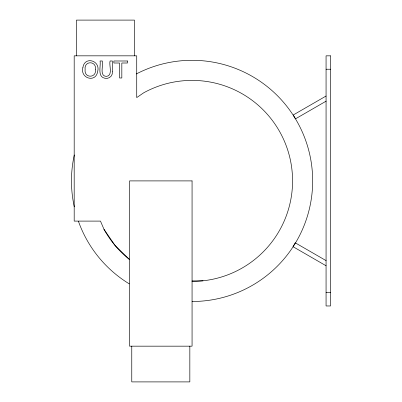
<?xml version="1.0" encoding="UTF-8"?>
<svg xmlns="http://www.w3.org/2000/svg" width="402" height="402" viewBox="0 0 402 402"><rect width="100%" height="100%" fill="white"/><g stroke="black" fill="none" stroke-linecap="round" stroke-linejoin="round"><path stroke-width="0.6" d="M326.067 96.033L293.234 114.987L295.47 118.856L326.148 101.143M192.066 280.923L203.06 280.797M326.067 69.234L330.534 69.234M326.067 292.566L330.534 292.566M326.133 260.647L295.229 242.808L292.998 246.672L326.067 265.767M191.98 281.4A100.5 100.5 0 0 0 289.425 155.966A100.5 100.5 0 0 0 143.68 92.812L136.725 97.58L136.725 55.833L74.189 55.833L74.189 221.1L100.48 221.1L103.982 229.286L115.113 245.542L129.534 259.526M189.834 346.167L189.834 381.9L131.766 381.9L131.766 346.167M134.489 55.833L134.489 20.1L76.425 20.1L76.425 55.833M136.323 73.958A120.6 120.6 0 0 1 309.203 152.202A120.6 120.6 0 0 1 192.066 301.5M129.253 283.852A120.6 120.6 0 0 1 78.415 221.251M74.295 206.854A120.6 120.6 0 0 1 74.295 154.946M129.203 259.31A100.5 100.5 0 0 1 103.982 229.286M112.354 71.596C113.037 75.903 108.932 79.315 104.806 78.239C97.113 76.722 101.008 65.978 100.068 60.993L102.329 60.993C103.691 65.084 99.033 75.797 106.208 76.41C113.389 75.782 108.746 65.104 110.098 60.993L112.354 60.993L112.354 71.596M95.45 69.496C96.701 78.42 83.877 78.41 85.123 69.496C83.852 60.536 96.721 60.551 95.45 69.496M82.907 67.481C79.842 78.455 95.942 83.209 97.666 71.461C100.706 60.536 84.641 55.793 82.907 67.481M330.534 55.833L326.067 55.833L326.067 305.967L330.534 305.967L330.534 55.833M127.529 60.993L113.861 60.993L113.861 63.003L119.565 63.003L119.565 77.983L121.826 77.983L121.826 63.003L127.529 63.003L127.529 60.993M192.066 180.9L129.534 180.9L129.534 346.167L192.066 346.167L192.066 180.9"/></g></svg>
